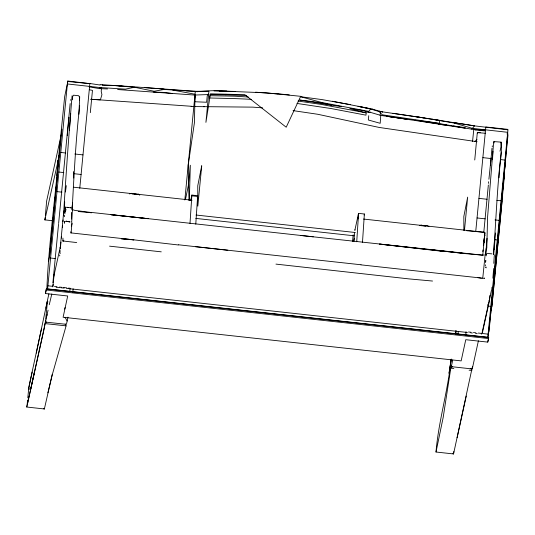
<?xml version="1.0" encoding="UTF-8"?>
<svg xmlns="http://www.w3.org/2000/svg" width="535" height="535" viewBox="0 0 535 535"><rect width="100%" height="100%" fill="white"/><g stroke="black" fill="none" stroke-linecap="round" stroke-linejoin="round"><path stroke-width="0.8" d="M485.593 260.752L485.593 262.29L485.88 260.425M486.195 255.884L486.275 253.637M46.859 289.127C48.665 244.589 55.085 200.304 58.71 155.872M63.498 215.826C65.892 175.781 68.721 135.763 72.085 95.765M356.731 241.766L358.577 213.365L364.362 214L364.342 214.455M486.796 248.273L487.586 217.096L493.658 142.049M70.928 233.166L70.841 231.795M64.501 208.991L64.675 201.962M72.506 208.576L71.75 221.677M189.337 200.491L190.326 165.255L188.4 185.217L185.478 199.448M189.992 223.516L191.884 195.061L197.676 195.696L195.777 224.152M494.507 239.078L493.738 254.58M362.476 242.435L364.288 215.311M72.125 209.954C74.071 175.192 75.696 140.424 79.682 105.783M89.86 83.641L67.945 81.059L67.57 81.46L89.86 83.641L79.762 188.347M350.659 104.679L322.17 99.617L300.523 96.701L286.205 127.223L244.809 94.668L210.422 93.826L205.915 122.368L208.917 91.218L193.757 91.304L164.091 89.452L154.133 91.258L134.492 87.265L112.684 85.399L100.172 84.624L100.139 85.045L89.867 83.493M118.429 85.747L125.665 86.369L112.684 85.399M300.536 96.3L266.604 92.876L219.477 90.93C211.465 90.188 203.44 91.465 195.275 91.692L184.829 199.99M289.308 94.929L277.919 93.799M415.882 116.677L474.538 125.879L472.331 128.353L454.108 123.03L424.014 117.921L380.806 111.608L372.387 109.093L332.349 101.222M460.508 123.592L474.538 125.879L507.956 129.804L487.813 337.231L47.602 288.893L67.624 81.474M452.71 360.082L451.326 366.656L472.224 368.949L472.519 366.722M72.472 99.751L72.593 96.668L73.522 95.176L78.785 95.758L79.548 97.43L79.421 100.52M455.405 333.987L455.639 330.71M71.108 232.778L71.957 223.182C72.332 223.958 70.867 226.419 71.543 225.964M492.521 159.624L492.989 151.171M484.984 235.42L484.77 234.798L484.041 242.121M494.313 249.27L495.397 232.979M493.792 263.354L494.32 254.894M472.331 128.353L507.595 132.299L507.962 135.368C501.288 200.632 495.209 265.895 489.057 331.212L488.114 334.141L478.317 333.064M354.591 232.718L353.809 241.519M102.265 84.838L102.238 85.252L112.684 85.546M195.275 91.692L195.308 91.271L186.367 90.783M197.415 91.799L197.442 91.371M439.65 120.77L439.409 123.284L382.298 114.804L379.027 111.561L372.353 109.521L372.387 109.093M379.027 111.561L379.061 111.133L382.572 111.835L382.545 112.256M27.807 397.793L28.696 388.584L29.285 389.239L28.716 388.243L29.452 384.244L41.503 328.59M490.434 165.161L491.986 148.228M458.087 333.954L458.274 331.473M485.666 255.269L487.01 238.296M451.226 365.291L443.207 417.28L436.005 452.015L453.54 453.941L472.211 367.598M69.396 130.587L70.747 113.48M78.886 114.209L79.708 96.775M499.055 177.807C499.208 165.977 502.285 153.906 501.081 142.129L493.865 141.594M500.82 210.014L505.214 163.743L507.468 135.93L507.173 133.362M484.021 242.87L484.71 232.364L466.787 230.732M487.987 337.772L491.097 310.046L491.879 306.495L502.131 200.919M48.611 261.461L49.615 255.717L61.899 129.209M358.082 218.855L358.557 213.813M482.764 278.16L484.971 256.385M501.255 152.074C497.109 186.126 496.106 220.4 493.477 254.526M492.875 278.167L493.665 268.51M500.426 214.147L500.586 212.495M27.145 404.654L27.586 400.08M45.221 217.35L44.846 219.885L52.798 220.774M45.381 215.739L46.625 201.1L60.636 137.515M45.462 293.541L46.344 288.947L488.689 337.518L488.589 338.561L487.746 342.106L465.771 339.698L461.15 360.891L63.11 317.242L67.704 295.989L45.462 293.541L46.344 288.947M57.713 171.909L49.615 255.717M45.722 319.214L47.602 299.734L48.892 293.875M52.905 282.654L58.536 224.292M58.609 223.49L70.165 103.543M67.256 135.529L69.022 117.239M60.482 245.304L63.431 214.742M60.154 250.514L59.913 252.988L60.422 253.363M60.315 248.862L60.95 242.255M61.351 238.122L61.505 236.47M62.388 227.388L62.541 225.737M62.943 221.604L63.103 219.952M69.824 291.334L70.118 288.245L68.473 288.064M72.82 292.07L73.134 288.826M352.545 241.472L353.187 234.818M368.755 115.714L368.341 119.994L380.184 123.297L380.766 115.406L369.932 112.21L369.123 112.49L366.288 111.782L362.911 110.498L349.843 108.605L366.181 112.878L365.96 115.165L331.198 108.558L296.972 103.436M444.11 251.517L379.469 244.094L465.978 253.677L482.202 255.121L484.937 255.048L486.235 254.439M472.539 141.521L473.836 128.935M464.44 230.585L467.664 197.134L463.825 216.481L463.872 230.518M474.746 159.978L477.307 132.626L485.512 133.262M465.771 334.81L466.072 331.72M475.789 231.013L485.82 126.969L507.581 129.336L507.835 129.811M488.348 185.01L483.814 232.136M488.508 183.371L488.669 181.726M488.903 179.265L491.143 157.818M482.831 251.611L482.991 249.959M482.771 255.141L484.931 232.765L484.536 234.925M489.665 297.674L489.431 300.148L488.95 300.416M490.033 295.327L489.552 300.282L482.51 332.309M487.746 342.106L488.689 337.518M497.57 243.639L498.52 233.755M498.673 232.11L498.988 228.813M499.382 224.7L499.543 223.048M500.406 213.987L500.566 212.341M500.8 209.874L505.214 163.743M504.231 177.78L491.879 306.495M491.097 310.046L498.52 233.982M498.68 232.33L499.001 229.02M56.79 175.453L64.661 96.661L67.209 84.41M63.698 213.157L63.832 211.211M195.195 96.153L194.64 101.744L206.637 102.245L207.259 95.678L208.122 94.742M70.653 100.333L70.727 99.584M492.227 146.623L492.3 145.874M485.593 254.56L486.248 248.253M483.473 244.983L483.64 243.438M483.881 241.118L484.208 238.022M354.872 230.538L354.979 229.729M64.909 208.556L65.364 207.045M89.124 86.857L99.356 88.603L99.43 87.987L101.556 88.041L101.202 91.338L101.931 94.675L100.379 99.871L90.85 99.329M64.347 223.416L64.715 221.403M491.866 287.569L491.571 288.398M52.998 285.83L53.179 284.433M72.004 207.466L72.62 202.839M331.533 105.148L310.708 101.757L310.761 101.356L321.435 102.82L331.533 105.148L341.216 106.525M65.43 192.005L66.3 185.672M52.229 374.366L44.372 408.967L26.75 407.028L43.863 330.082L45.595 320.445M485.272 265.989L485.439 264.832M64.695 212.749L65.43 208.055M451.099 359.346C448.083 390.563 438.553 420.905 436.005 452.015M451.099 359.54L449.039 373.343L451.286 359.038M67.336 83.594L67.718 81.159M64.421 216.702L64.641 215.277M64.869 213.853L65.156 209.559M380.766 115.406L423.198 121.699L423.272 121.271C443.843 123.685 464.005 128.614 484.583 130.901L485.599 130.406L473.736 129.483L476.023 130.038L476.11 129.35L485.105 130.159M423.198 121.699L438.867 124.14L446.377 124.715M488.154 305.191L488.401 303.626L487.86 305.298M67.978 317.141L66.44 324.337L45.488 322.09L48.063 310.153M453.319 126.394L453.392 125.959L465.203 127.631L465.096 128.206L438.867 124.14M26.75 407.028L27.017 405.443M208.235 93.999L208.135 94.568L194.493 95.049L117.613 89.532M209.88 94.608L225.884 94.835L225.984 94.254M471.796 129.162L471.89 128.647M368.167 112.143L368.267 111.568M453.54 453.941L453.807 451.533M45.99 308.066L47.267 301.252L47.923 301.84M28.716 388.243L32.16 372.059M60.107 247.765L60.435 246.448M47.267 301.252L36.273 353.12M369.932 112.21L370.013 111.828M457.097 437.744L466.259 396.074M64.742 309.116L65.083 307.545M456.388 330.817L455.599 334.422M27.68 403.009L34.38 372.347M472.465 368.006L478.41 340.768M60.294 246.829L54.262 274.315L54.59 272.837M380.024 115.165L380.813 111.748M358.169 215.224L358.577 213.365L354.939 229.896M67.356 83.741L67.945 81.059M60.99 135.91L61.344 134.305M46.558 321.869L45.154 323.601L30.341 390.884M190.674 200.551L191.884 195.061M353.682 241.425L354.391 238.209M364.121 215.097L364.362 214M500.018 151.244L501.001 146.811L501.081 142.129L501.342 142.898M483.339 245.318L483.68 243.779M482.068 332.85L489.191 300.677M491.658 289.468L489.538 298.463M59.178 155.952L57.412 163.75L58.562 158.888M58.529 158.882L44.846 219.885L45.656 219.597M53.44 277.759L54.129 274.729L52.784 286.86M49.253 304.736L51.808 293.976M477.407 133.115L477.574 132.386L480.249 132.693M47.882 392.81L52.37 374.366L66.099 325.855L65.15 323.909M197.248 197.254L197.676 195.696M90.315 112.671L92.468 90.368L89.619 89.8M71.59 219.062L71.436 212.388M64.902 207.941L64.367 208.797M65.203 211.72L66.086 209.559M63.277 241.385L62.876 240.984L62.949 238.115M46.973 315.349L47.227 314.807M64.019 211.031L64.247 210.656M484.188 240.315L484.489 239.854M64.233 221.731L65.203 221.423M372.353 109.521L370.695 109.06L368.702 111.367L321.896 102.526L300.523 96.701M484.416 278.053L484.008 278.434L484.429 278.22M452.53 366.522L450.998 368.167L453.84 368.495M486.128 267.059L485.546 267.487L486.228 267.828M474.371 141.661L477.026 139.709M63.11 240.482L63.879 240.188M129.544 193.944L131.423 193.289M191.082 106.532L204.464 106.686M134.492 87.265L125.397 89.144L99.905 87.533L67.383 83.962M419.761 225.416L421.794 225.034M481.253 334.021L481.694 333.96M67.423 207.246L68.286 207.553L65.551 207.199M491.926 253.871L487.278 253.396M68.105 207.48L71.168 207.874M131.998 193.917L137.375 194.345L134.72 193.991M421.54 225.777L425.579 225.864M226.7 91.05L219.47 91.077L235.346 91.418M99.356 88.603L107.515 88.944M203.541 106.659L252.774 107.14L262.632 107.869M214.033 90.87L219.477 90.93M225.884 94.835L246.695 95.564M153.592 92.1L163.376 92.388L171.989 93.451M422.817 225.643L426.121 226.071M186.361 90.649L125.671 86.215M248.34 97.022L234.424 96.18L209.773 95.705L209.553 97.992L234.196 98.58A723.815 682.72 12.4 0 1 251.376 99.363M255.57 92.167L277.912 93.946M78.264 211.506L91.625 212.79M121.612 239.031L133.904 239.847L178.376 244.976M191.831 106.305L90.937 99.249M62.876 240.984L76.706 242.549M144.316 87.566L164.118 89.037M482.202 255.121L300.804 235.467M432.534 281.042L408.894 278.889L275.966 264.109M109.568 246.16L161.256 251.838M483.299 278.28L361.005 264.858M469.095 370.173L471.89 370.461L470.86 368.535M195.328 246.668L361.005 264.765M434.052 250.086L465.965 253.637M121.632 238.536L133.904 239.847L71.342 232.939M178.376 244.769L227.85 250.24M45.154 323.601L66.099 325.855M363.499 219.056L484.697 232.35M467.456 332.482L66.634 288.398M470.746 332.837L472.392 333.017M298.008 101.048L321.247 104.399L366.181 112.878M482.871 157.644L491.036 158.541M500.834 159.617L504.913 160.065M60.769 152.455L65.711 152.997M74.76 153.993L82.992 154.896M478.939 198.371L487.104 199.267M496.901 200.344L500.981 200.792M58.883 172.036L63.819 172.578M73.696 173.668L81.099 174.477M477.053 217.952L485.212 218.848M495.009 219.925L499.095 220.373M191.838 195.817L197.622 196.452M73.616 187.21L192.045 200.217M56.991 191.624L61.926 192.165M494.755 239.687L497.202 239.961M195.964 215.016L355.36 232.518M195.783 218.407L354.07 235.795M91.652 212.455L313.283 236.824M50.584 258.037L55.52 258.579M488.341 306.1L490.796 306.368M47.903 285.804L52.838 286.345M54.483 286.526L56.957 286.8M59.425 287.068L61.893 287.342M63.538 287.522L66.828 287.883M468.52 331.988L470.967 332.262M473.415 332.529L475.869 332.797M46.244 289.99L488.589 338.561M454.108 123.03L460.501 123.739L454.135 122.609M475.635 333.379L477.24 333.559M56.142 287.188L59.365 287.562M60.983 287.743L64.213 288.118M310.761 101.356L299.734 100.065L310.708 101.757M438.854 124.301L446.29 125.23M415.106 120.228L423.272 121.271M424.014 117.921L392.978 113.32M91.645 212.569L74.786 210.389L71.964 209.466M293.046 110.618L317.743 114.269L379.088 127.43L477.113 141.735M431.952 119.165L439.683 120.355M423.238 121.465L438.907 123.899M477.996 277.611L481.38 278.187M172.772 90.087L195.034 94.24L194.432 122.662L188.2 165.068L189.002 200.565M368.969 108.511L358.009 106.291L370.695 109.06M71.382 222.092L71.937 222.399M138.083 193.944L139.782 195.181M70.486 207.58L70.988 207.801M426.569 225.416L428.943 226.526M43.502 408.533L44.372 408.967L43.669 408.493M452.844 453.466L453.399 453.8M59.566 255.001L59.78 255.904M65.036 317.262L67.122 321.007M72.064 208.911L71.957 208.289M64.561 221.63L64.675 222.058M72.399 208.115L72.472 209.071M73.502 171.608L73.723 178.028M494.126 141.367L494.166 142.959M201.715 165.837L197.83 206.129L197.756 185.805L201.715 165.837M386.832 116.276L406.834 119.171L386.832 116.276M148.061 218.681L111.14 214.736L148.061 218.681M69.918 221.931L66.046 221.182L69.918 221.931"/></g></svg>
